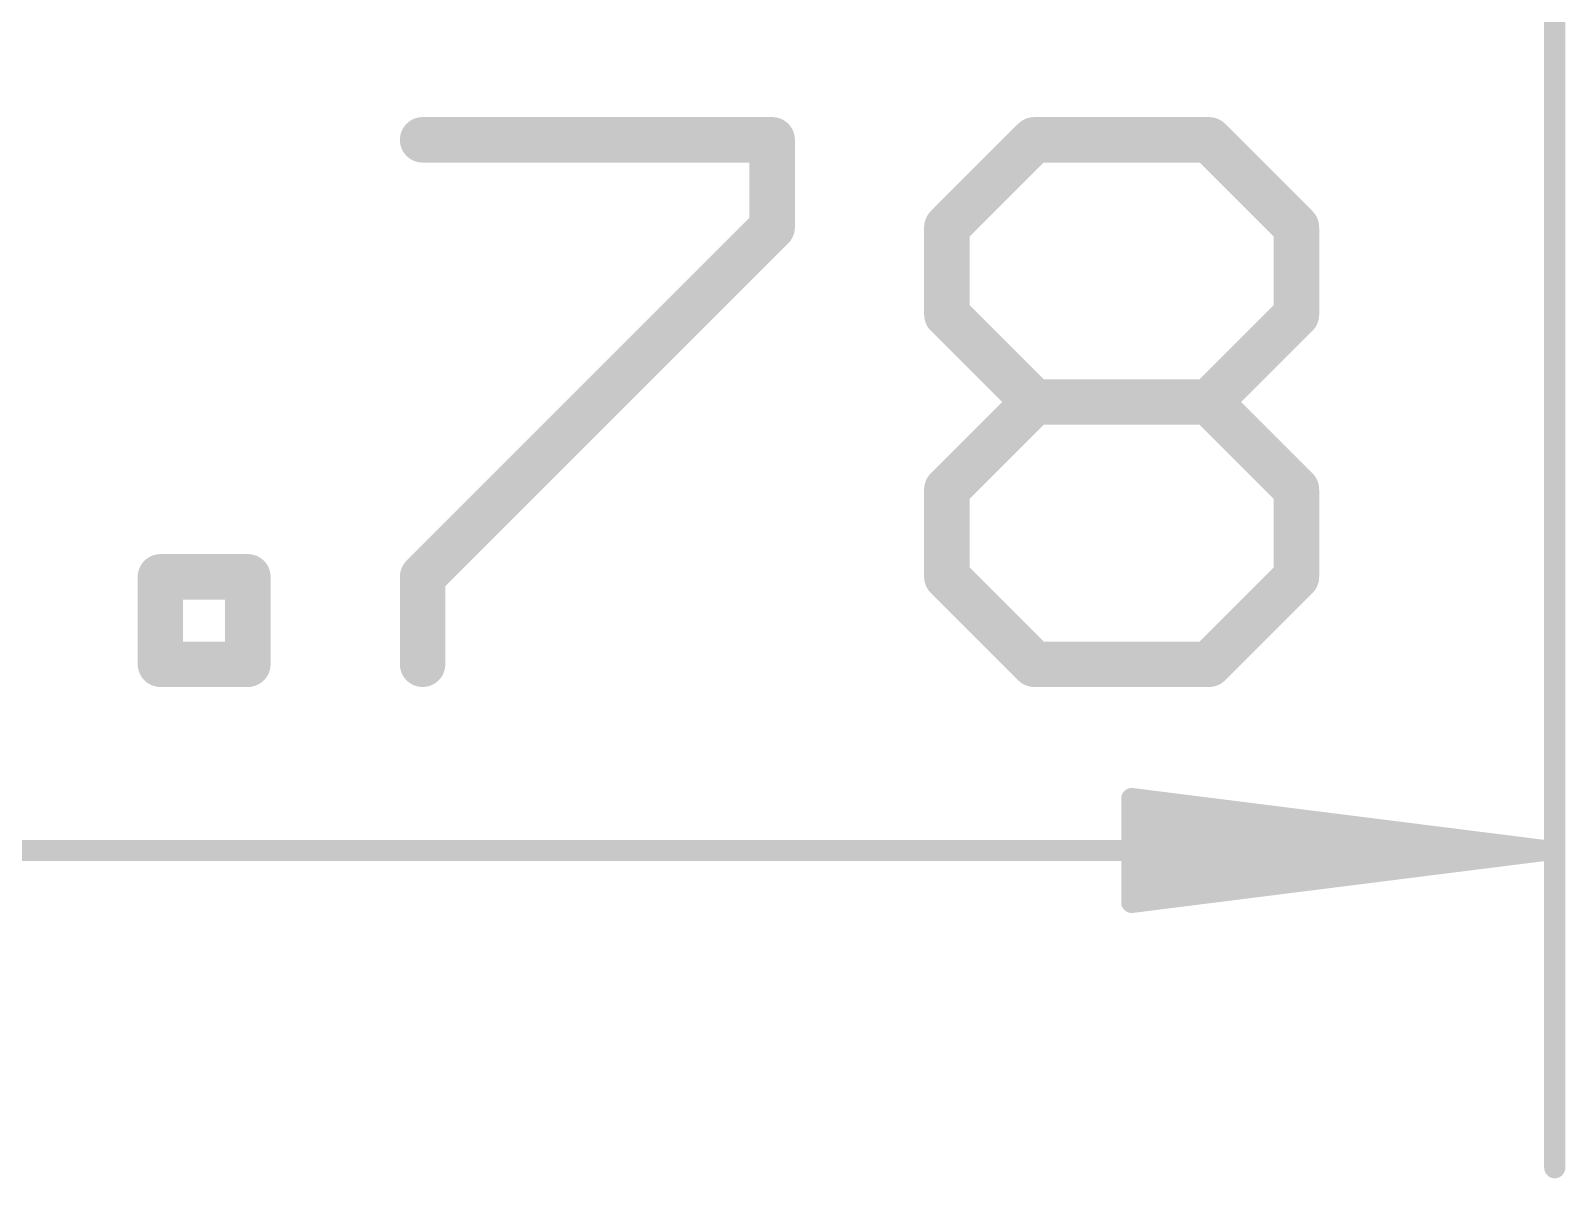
# Model space of a CAD drawing. Extents: x -6.2 to 31.5, y -7.3 to 25.4.
# Drawn here: x 8.41 to 17.85, y -7.35 to -0.3 of the extents above; entities that cross this region are included whole.
import ezdxf

# ---------------------------------------------------------------- set-up
doc = ezdxf.new("R2010")
doc.units = 0
doc.layers.add('47', color=253, linetype='CONTINUOUS')

msp = doc.modelspace()

# ---------------------------------------------------------------- linework, layer by layer
at = {"layer": '47'}
for points, const_width in [([(17.78, 8.255), (17.78, -7.284)], 0.13), ([(10.8206, -0.9659), (12.9695, -0.9659)], 0.2794), ([(12.9695, -0.9659), (12.9695, -1.5032)], 0.2794), ([(14.0434, -1.5032), (14.5806, -0.9659)], 0.2794), ([(14.5806, -0.9659), (15.655, -0.9659)], 0.2794), ([(15.655, -0.9659), (16.1923, -1.5032)], 0.2794), ([(12.9695, -1.5032), (10.8206, -3.6521)], 0.2794), ([(14.0434, -2.0404), (14.0434, -1.5032)], 0.2794), ([(16.1923, -1.5032), (16.1923, -2.0404)], 0.2794), ([(14.5806, -2.5776), (14.0434, -2.0404)], 0.2794), ([(16.1923, -2.0404), (15.655, -2.5776)], 0.2794), ([(14.0434, -3.1149), (14.5806, -2.5776)], 0.2794), ([(14.5806, -2.5776), (15.655, -2.5776)], 0.2794), ([(15.655, -2.5776), (16.1923, -3.1149)], 0.2794), ([(14.0434, -3.6521), (14.0434, -3.1149)], 0.2794), ([(16.1923, -3.1149), (16.1923, -3.6521)], 0.2794), ([(9.2092, -4.1893), (9.2092, -3.6521)], 0.2794), ([(9.2092, -3.6521), (9.7465, -3.6521)], 0.2794), ([(9.7465, -3.6521), (9.7465, -4.1893)], 0.2794), ([(10.8206, -3.6521), (10.8206, -4.1893)], 0.2794), ([(14.5806, -4.1893), (14.0434, -3.6521)], 0.2794), ([(16.1923, -3.6521), (15.655, -4.1893)], 0.2794), ([(9.7465, -4.1893), (9.2092, -4.1893)], 0.2794), ([(15.655, -4.1893), (14.5806, -4.1893)], 0.2794), ([(17.715, -5.334), (15.18, -5.0148)], 0.13), ([(15.18, -5.0148), (15.18, -5.6532)], 0.13), ([(17.715, -5.334), (15.18, -5.074)], 0.13), ([(17.715, -5.334), (15.18, -5.204)], 0.13), ([(0.065, -5.334), (17.715, -5.334)], 0.13), ([(15.18, -5.6532), (17.715, -5.334)], 0.13), ([(15.18, -5.464), (17.715, -5.334)], 0.13), ([(15.18, -5.594), (17.715, -5.334)], 0.13)]:
    msp.add_lwpolyline(points, dxfattribs=dict(at, const_width=const_width))
for points, const_width in [([(10.8206, -0.8961, 1), (10.8206, -1.0358)], 0.1397), ([(13.0394, -0.9659, 1), (12.8997, -0.9659)], 0.1397), ([(12.9695, -1.0358, 1), (12.9695, -0.8961)], 0.1397), ([(14.5806, -0.8961, 1), (14.5806, -1.0358)], 0.1397), ([(14.63, -1.0153, 1), (14.5312, -0.9166)], 0.1397), ([(15.7044, -0.9166, 1), (15.6057, -1.0153)], 0.1397), ([(15.655, -1.0358, 1), (15.655, -0.8961)], 0.1397), ([(13.0189, -1.5526, 1), (12.9201, -1.4538)], 0.1397), ([(14.1132, -1.5032, 1), (13.9735, -1.5032)], 0.1397), ([(13.994, -1.4538, 1), (14.0928, -1.5526)], 0.1397), ([(16.2621, -1.5032, 1), (16.1224, -1.5032)], 0.1397), ([(16.1429, -1.5526, 1), (16.2417, -1.4538)], 0.1397), ([(12.8997, -1.5032, 1), (13.0394, -1.5032)], 0.1397), ([(13.9735, -2.0404, 1), (14.1132, -2.0404)], 0.1397), ([(14.0928, -1.991, 1), (13.994, -2.0898)], 0.1397), ([(16.1224, -2.0404, 1), (16.2621, -2.0404)], 0.1397), ([(16.2417, -2.0898, 1), (16.1429, -1.991)], 0.1397), ([(14.5806, -2.5078, 1), (14.5806, -2.6475)], 0.1397), ([(14.63, -2.627, 1), (14.5312, -2.5282)], 0.1397), ([(15.7044, -2.5282, 1), (15.6057, -2.627)], 0.1397), ([(15.655, -2.6475, 1), (15.655, -2.5078)], 0.1397), ([(14.5312, -2.627, 1), (14.63, -2.5282)], 0.1397), ([(15.6057, -2.5282, 1), (15.7044, -2.627)], 0.1397), ([(14.1132, -3.1149, 1), (13.9735, -3.1149)], 0.1397), ([(13.994, -3.0655, 1), (14.0928, -3.1642)], 0.1397), ([(16.2621, -3.1149, 1), (16.1224, -3.1149)], 0.1397), ([(16.1429, -3.1642, 1), (16.2417, -3.0655)], 0.1397), ([(9.2092, -3.5822, 1), (9.2092, -3.7219)], 0.1397), ([(9.2791, -3.6521, 1), (9.1394, -3.6521)], 0.1397), ([(9.8163, -3.6521, 1), (9.6766, -3.6521)], 0.1397), ([(9.7465, -3.7219, 1), (9.7465, -3.5822)], 0.1397), ([(10.7712, -3.6027, 1), (10.87, -3.7015)], 0.1397), ([(10.8905, -3.6521, 1), (10.7508, -3.6521)], 0.1397), ([(13.9735, -3.6521, 1), (14.1132, -3.6521)], 0.1397), ([(14.0928, -3.6027, 1), (13.994, -3.7015)], 0.1397), ([(16.1224, -3.6521, 1), (16.2621, -3.6521)], 0.1397), ([(16.2417, -3.7015, 1), (16.1429, -3.6027)], 0.1397), ([(9.2092, -4.1195, 1), (9.2092, -4.2591)], 0.1397), ([(9.7465, -4.2591, 1), (9.7465, -4.1195)], 0.1397), ([(14.5806, -4.1195, 1), (14.5806, -4.2591)], 0.1397), ([(15.655, -4.2591, 1), (15.655, -4.1195)], 0.1397), ([(9.1394, -4.1893, 1), (9.2791, -4.1893)], 0.1397), ([(9.6766, -4.1893, 1), (9.8163, -4.1893)], 0.1397), ([(10.7508, -4.1893, 1), (10.8905, -4.1893)], 0.1397), ([(14.5312, -4.2387, 1), (14.63, -4.1399)], 0.1397), ([(15.6057, -4.1399, 1), (15.7044, -4.2387)], 0.1397), ([(15.1841, -4.9825, 1), (15.1759, -5.047)], 0.065), ([(15.2125, -5.0148, 1), (15.1475, -5.0148)], 0.065), ([(15.1833, -5.0417, 1), (15.1767, -5.1063)], 0.065), ([(15.1817, -5.1715, 1), (15.1783, -5.2365)], 0.065), ([(17.7191, -5.3662, 1), (17.7109, -5.3018)], 0.065), ([(17.7109, -5.3662, 1), (17.7191, -5.3018)], 0.065), ([(17.7183, -5.3663, 1), (17.7117, -5.3017)], 0.065), ([(17.7117, -5.3663, 1), (17.7183, -5.3017)], 0.065), ([(17.7133, -5.3665, 1), (17.7167, -5.3015)], 0.065), ([(17.7167, -5.3665, 1), (17.7133, -5.3015)], 0.065), ([(17.715, -5.3665, 1), (17.715, -5.3015)], 0.065), ([(15.1783, -5.4315, 1), (15.1817, -5.4965)], 0.065), ([(15.1767, -5.5617, 1), (15.1833, -5.6263)], 0.065), ([(15.1759, -5.621, 1), (15.1841, -5.6855)], 0.065), ([(15.1475, -5.6532, 1), (15.2125, -5.6532)], 0.065), ([(17.7475, -7.284, 1), (17.8125, -7.284)], 0.065)]:
    msp.add_lwpolyline(points, format="xyb", dxfattribs=dict(at, const_width=const_width))

doc.saveas('drawing.dxf')
